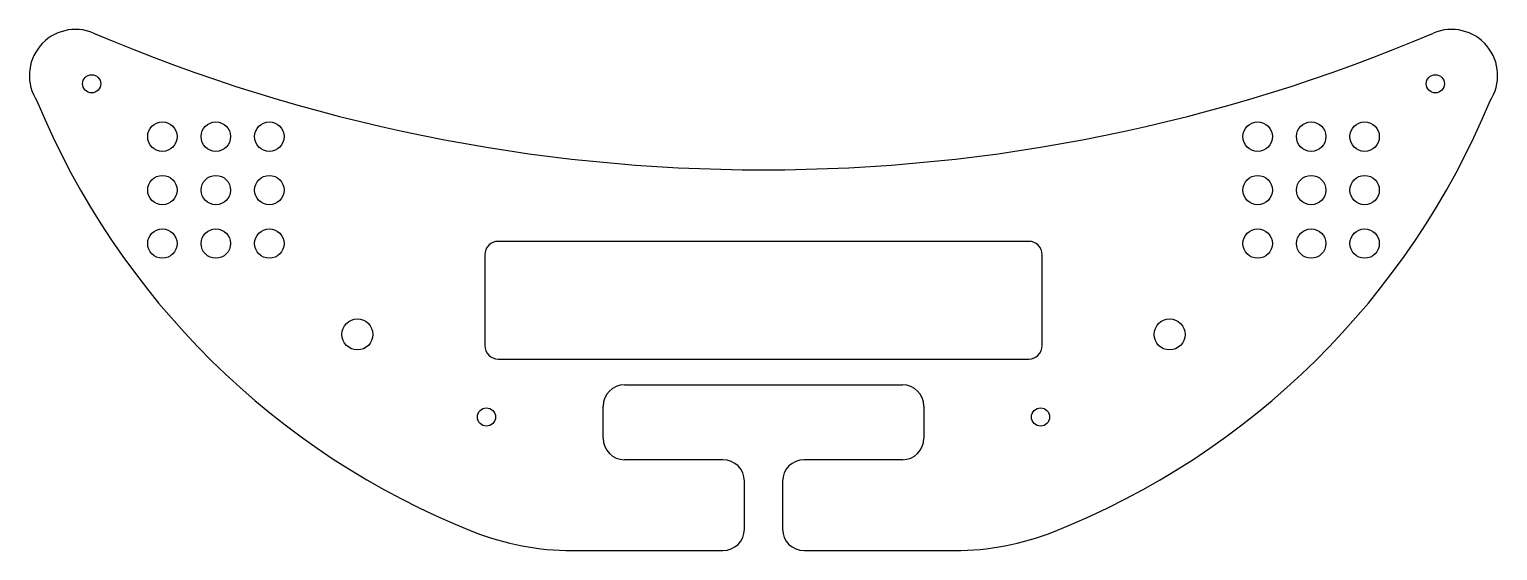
# Model space of a CAD drawing. Header units: millimetres. Extents: x -137 to 137, y -140 to -43.
import ezdxf

# ---------------------------------------------------------------- set-up
doc = ezdxf.new("R2010")
doc.units = ezdxf.units.MM

msp = doc.modelspace()

# ---------------------------------------------------------------- linework, layer by layer
at = {"color": 7, "linetype": 'Continuous', "lineweight": 25}
for p, q in [((49.62, -82.33), (-49.62, -82.33)), ((-52.12, -84.83), (-52.12, -101.83)), ((52.12, -101.83), (52.12, -84.83)), ((-49.62, -104.33), (49.62, -104.33)), ((-26, -109.16), (26, -109.16)), ((-30, -119.16), (-30, -113.16)), ((30, -113.16), (30, -119.16)), ((-7.58, -123.16), (-26, -123.16)), ((26, -123.16), (7.58, -123.16)), ((-3.58, -136.16), (-3.58, -127.16)), ((3.58, -127.16), (3.58, -136.16)), ((-35.78, -140.16), (-7.58, -140.16)), ((7.58, -140.16), (35.78, -140.16))]:
    msp.add_line(p, q, dxfattribs=at)
for centre, radius in [((-125.65, -52.87), 1.7), ((125.65, -52.87), 1.7), ((-112.43, -62.75), 2.75), ((-102.43, -62.75), 2.75), ((-92.43, -62.75), 2.75), ((92.43, -62.75), 2.75), ((102.43, -62.75), 2.75), ((112.43, -62.75), 2.75), ((-112.43, -72.75), 2.75), ((-102.43, -72.75), 2.75), ((-92.43, -72.75), 2.75), ((92.43, -72.75), 2.75), ((102.43, -72.75), 2.75), ((112.43, -72.75), 2.75), ((-112.43, -82.75), 2.75), ((-102.43, -82.75), 2.75), ((-92.43, -82.75), 2.75), ((92.43, -82.75), 2.75), ((102.43, -82.75), 2.75), ((112.43, -82.75), 2.75), ((-75.96, -99.74), 2.9), ((75.96, -99.74), 2.9), ((-51.82, -115.18), 1.7), ((51.82, -115.18), 1.7)]:
    msp.add_circle(centre, radius, dxfattribs=at)
for centre, radius, start, end in [((-128.68, -51.33), 8.63, 66.9296, 213.424), ((0, 250.73), 319.69, 246.926, 293.074), ((128.68, -51.33), 8.63, 326.576, 113.0704), ((0, 0), 147, 202.4281, 248.3539), ((0, 0), 147, 291.6461, 337.5719), ((-49.62, -84.83), 2.5, 90, 180), ((49.62, -84.83), 2.5, 0, 90), ((-49.62, -101.83), 2.5, 180, 270), ((49.62, -101.83), 2.5, 270, 0), ((-26, -113.16), 4, 90, 180), ((26, -113.16), 4, 0, 90), ((-26, -119.16), 4, 180, 270), ((26, -119.16), 4, 270, 0), ((-7.58, -127.16), 4, 0, 90), ((7.58, -127.16), 4, 90, 180), ((-35.78, -90.16), 50, 248.3539, 270), ((-7.58, -136.16), 4, 270, 0), ((7.58, -136.16), 4, 180, 270), ((35.78, -90.16), 50, 270, 291.6461)]:
    msp.add_arc(centre, radius, start, end, dxfattribs=at)

doc.saveas('drawing.dxf')
